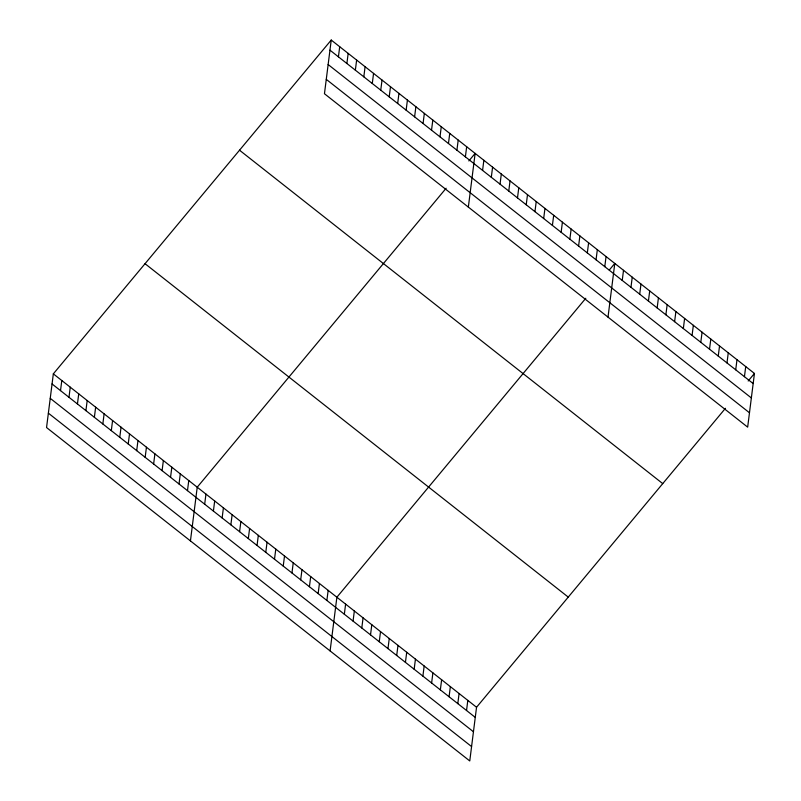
<?xml version="1.0" encoding="UTF-8"?>
<svg xmlns="http://www.w3.org/2000/svg" width="801" height="801" viewBox="0 0 801 801"><rect width="100%" height="100%" fill="white"/><g stroke="black" fill="none" stroke-linecap="round" stroke-linejoin="round"><path stroke-width="1.2" d="M331.234 40.05L324.455 93.737L747.663 427.143L754.452 373.456L331.234 40.05L53.337 373.857L46.548 427.544L469.766 760.95L476.545 707.263L725.446 408.3M60.516 390.628L61.797 380.525M68.986 397.296L70.258 387.183M77.447 403.964L78.728 393.852M85.917 410.633L87.189 400.52M94.378 417.301L95.649 407.188M102.838 423.969L104.12 413.857M111.309 430.638L112.581 420.525M119.77 437.306L121.051 427.193M128.23 443.974L129.512 433.862M136.701 450.643L137.972 440.53M145.161 457.311L146.443 447.198M153.632 463.979L154.903 453.867M162.092 470.648L163.364 460.535M170.553 477.316L171.835 467.203M179.024 483.984L180.295 473.872M187.484 490.653L188.766 480.54M190.438 540.895L197.226 487.208L446.127 188.245M204.676 504.199L205.957 494.087M213.406 511.078L214.678 500.965M222.137 517.947L223.409 507.844M230.858 524.825L232.14 514.723M239.589 531.704L240.871 521.591M248.32 538.582L249.602 528.47M257.051 545.461L258.322 535.348M265.782 552.33L267.053 542.227M274.503 559.208L275.784 549.106M338.423 56.831L339.704 46.718M283.234 566.087L284.515 555.974M346.893 63.499L348.165 53.387M291.964 572.965L293.236 562.853M355.354 70.168L356.635 60.055M363.814 76.836L365.096 66.723M300.695 579.844L301.967 569.731M372.285 83.504L373.556 73.392M309.426 586.712L310.698 576.61M380.745 90.173L382.027 80.06M318.147 593.591L319.429 583.488M389.206 96.841L390.488 86.728M326.878 600.47L328.16 590.357M397.676 103.499L398.948 93.397M330.102 650.923L336.881 597.236L585.791 298.272M406.137 110.168L407.419 100.065M344.34 614.227L345.611 604.114M414.608 116.836L415.879 106.733M353.061 621.095L354.342 610.993M423.068 123.504L424.34 113.402M361.792 627.974L363.073 617.871M431.529 130.173L432.81 120.07M370.523 634.853L371.804 624.74M439.999 136.841L441.271 126.738M379.253 641.731L380.525 631.619M448.46 143.509L449.741 133.407M387.984 648.61L389.256 638.497M456.92 150.177L458.202 140.075M396.705 655.478L397.987 645.376M465.391 156.846L466.663 146.743M405.436 662.357L406.718 652.254M468.345 207.099L475.133 153.412L468.855 160.941M414.167 669.236L415.439 659.123M482.582 170.393L483.854 160.29M422.898 676.114L424.17 666.001M491.313 177.271L492.585 167.159M431.619 682.993L432.9 672.88M500.034 184.15L501.316 174.037M440.35 689.861L441.631 679.759M508.765 191.028L510.047 180.916M449.081 696.74L450.362 686.637M517.496 197.897L518.778 187.794M457.812 703.618L459.083 693.506M526.227 204.776L527.499 194.673M466.542 710.497L467.814 700.384M534.958 211.654L536.229 201.542M543.679 218.533L544.96 208.42M552.41 225.411L553.691 215.299M561.141 232.28L562.412 222.177M569.871 239.159L571.143 229.056M578.602 246.037L579.874 235.925M587.323 252.916L588.605 242.803M596.054 259.794L597.336 249.682M604.785 266.663L606.057 256.56M608.009 317.126L614.788 263.439L609.301 270.027M622.237 280.42L623.518 270.307M630.968 287.299L632.249 277.186M639.699 294.177L640.98 284.065M648.43 301.046L649.701 290.943M657.16 307.924L658.432 297.822M665.881 314.803L667.163 304.69M674.612 321.682L675.894 311.569M683.343 328.56L684.615 318.448M692.074 335.429L693.346 325.326M700.795 342.307L702.077 332.205M709.526 349.186L710.807 339.073M718.257 356.065L719.538 345.952M726.988 362.943L728.259 352.83M735.718 369.812L736.99 359.709M744.439 376.69L745.721 366.588M748.174 380.996L754.452 373.456M329.962 50.163L753.17 383.569M328.14 64.541L751.358 397.947M326.277 79.359L749.486 412.765M239.529 150.208L662.737 483.614M145.041 263.699L568.249 597.105M53.337 373.857L476.545 707.263M52.055 383.959L475.263 717.376M50.243 398.337L473.451 731.754M48.37 413.156L471.579 746.572"/></g></svg>
